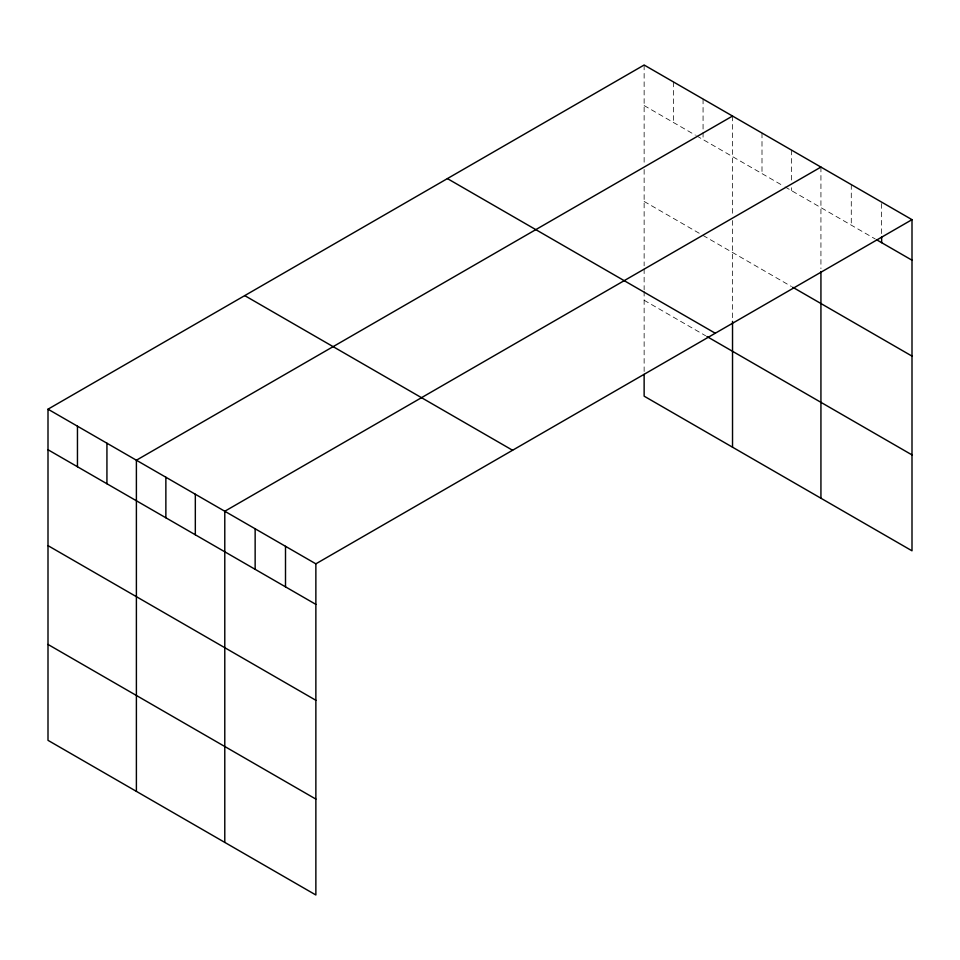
<?xml version="1.0" encoding="UTF-8"?>
<svg xmlns="http://www.w3.org/2000/svg" width="960" height="960" viewBox="0 0 960 960"><rect width="100%" height="100%" fill="white"/><g stroke="black" fill="none" stroke-linecap="round" stroke-linejoin="round"><path stroke-width="0.72" stroke-dasharray="4.8 3.6" d="M644.136 65.016L644.136 163.68M644.136 105.564L695.376 135.144M696.66 135.888L783.78 186.18M785.052 186.912L875.316 239.028M644.136 201.456L700.5 234M703.068 235.476L791.46 286.512M644.136 300.264L705.624 335.76M881.64 203.58L881.64 235.44M851.28 184.608L851.28 225.156M820.932 167.076L820.932 268.656M791.46 150.072L791.46 180.48M791.46 187.716L791.46 190.62M762 133.056L762 173.604M732.528 116.052L732.528 216.168M732.528 220.524L732.528 318.36M703.068 99.036L703.068 130.896M703.068 132.336L703.068 139.584M673.608 82.02L673.608 122.568M644.136 169.488L644.136 265.836M644.136 268.824L644.136 289.788M644.136 291.276L644.136 371.46"/><path stroke-width="1.44" d="M912 219.66L315.864 563.832L315.864 894.984L48 740.34L48 409.188L644.136 65.016L912 219.66L912 550.812L644.136 396.168L644.136 374.364M732.528 116.052L136.392 460.224L136.392 791.376M820.932 167.076L224.784 511.26L224.784 842.412M876.588 239.76L912 260.208M792.744 287.256L912 356.112M447.408 178.596L715.272 333.24M706.908 336.504L912 454.908M244.728 295.608L512.592 450.264M48 409.188L315.864 563.832M48 449.736L315.864 604.38M48 545.64L315.864 700.284M48 644.436L315.864 799.092M881.64 236.892L881.64 242.676M820.932 271.56L820.932 498.228M732.528 321.36L732.528 447.192M285.504 546.312L285.504 586.86M255.144 528.78L255.144 569.328M195.324 494.244L195.324 534.792M165.864 477.24L165.864 517.776M106.932 443.208L106.932 483.756M77.46 426.204L77.46 466.752"/></g></svg>
